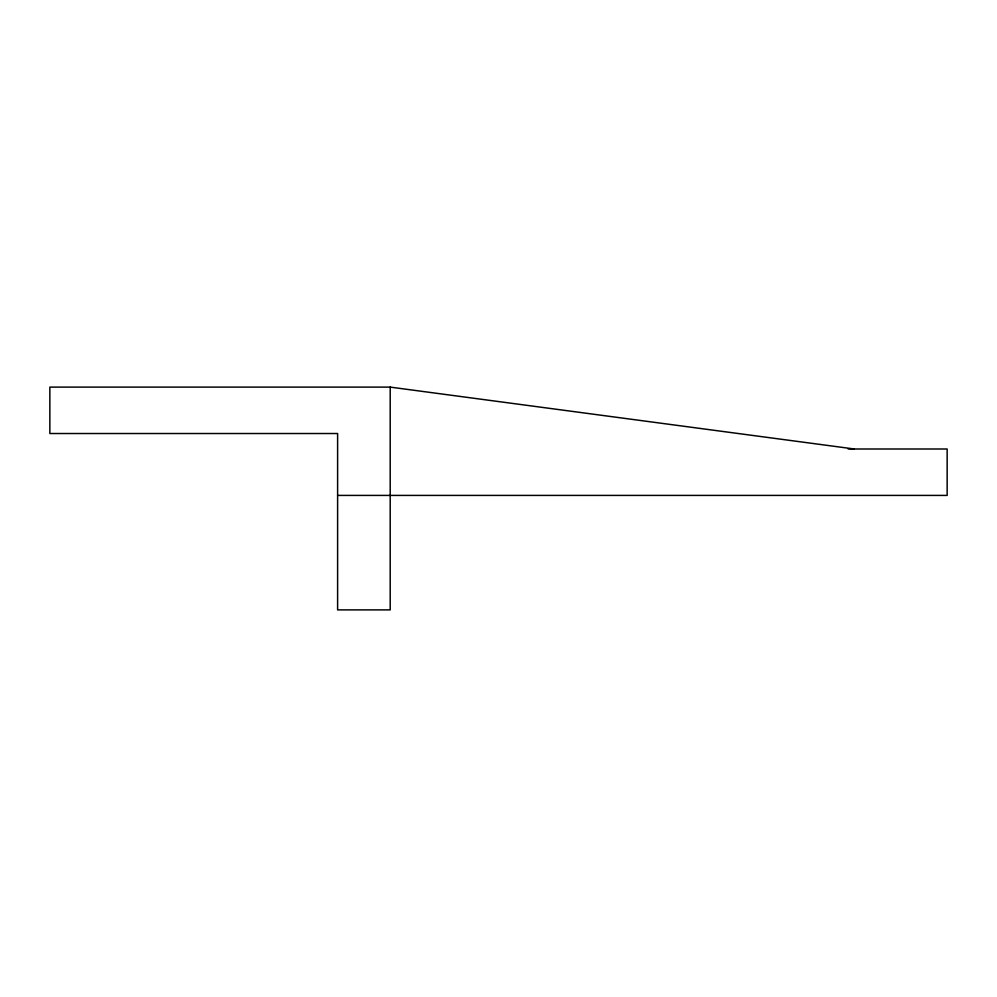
<?xml version="1.0" encoding="UTF-8"?>
<svg xmlns="http://www.w3.org/2000/svg" width="997" height="997" viewBox="0 0 997 997"><rect width="100%" height="100%" fill="white"/><g stroke="black" fill="none" stroke-linecap="round" stroke-linejoin="round"><path stroke-width="1.5" d="M390.201 387.11L49.85 387.11L49.85 433.521L337.609 433.521L337.609 609.89L390.201 609.89L390.201 387.11L854.329 448.999M848.111 448.999L947.15 448.999L947.15 495.409L337.609 495.409"/></g></svg>
